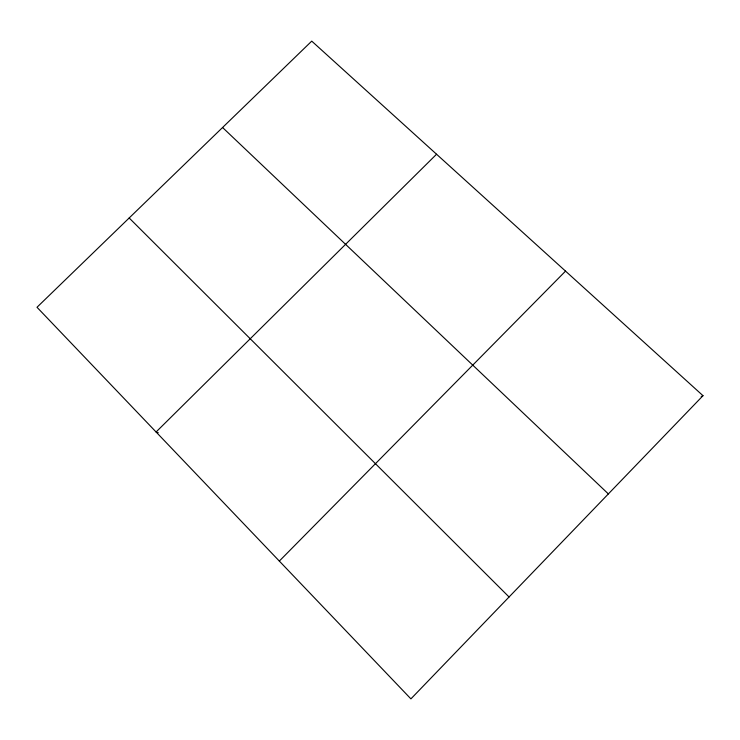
<?xml version="1.0" encoding="UTF-8"?>
<svg xmlns="http://www.w3.org/2000/svg" width="740" height="740" viewBox="0 0 740 740"><rect width="100%" height="100%" fill="white"/><g stroke="black" fill="none" stroke-linecap="round" stroke-linejoin="round"><path stroke-width="1.11" d="M703 395.687L410.913 698.875L37 307.276L311.743 41.126L703 395.687L701.215 396.566M279.332 561.068L565.545 271.118M436.563 154.235L156.085 431.993L158.268 432.715M222.574 127.511L608.363 493.922M129.176 217.986L509.065 596.986"/></g></svg>
